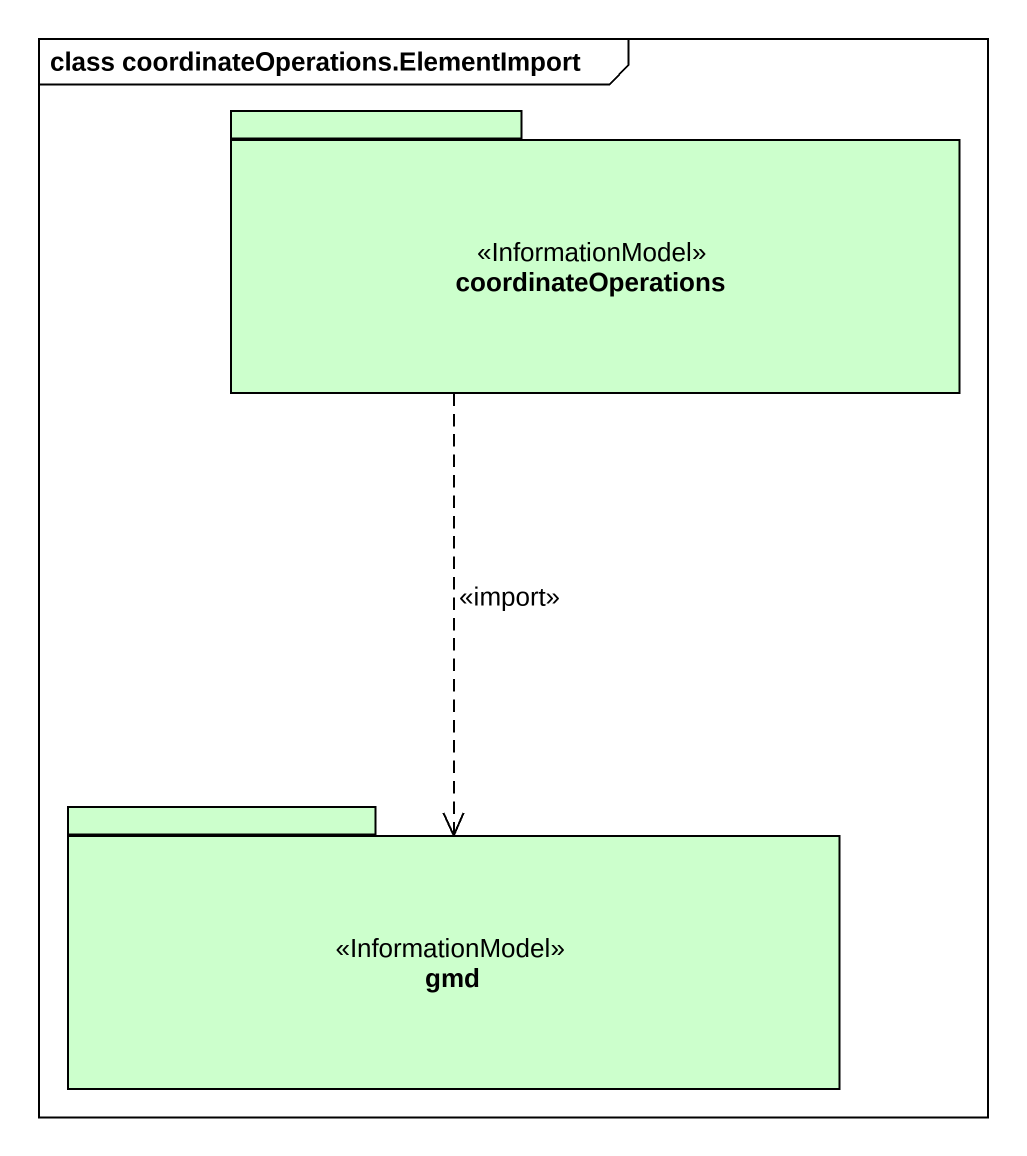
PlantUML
@startuml
mainframe class coordinateOperations.ElementImport
package coordinateOperations <<InformationModel>> #CCFFCC {
}
package gmd <<InformationModel>> #CCFFCC {
}
coordinateOperations ..> gmd : <<import>>
@enduml
